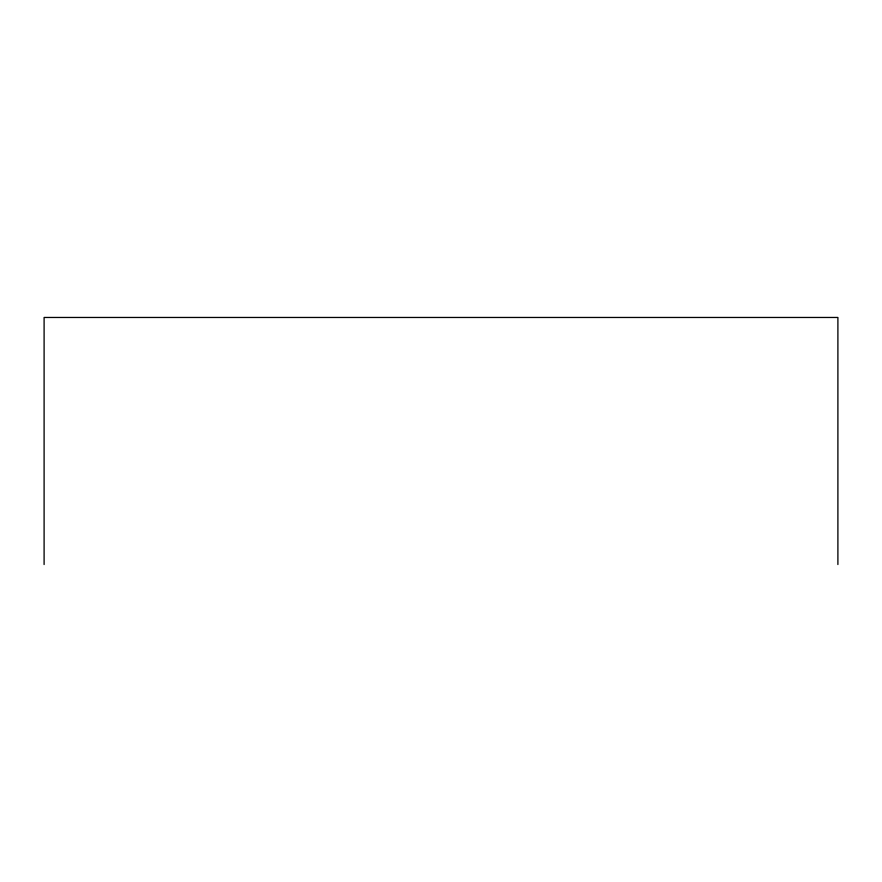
<?xml version="1.0" encoding="UTF-8"?>
<svg xmlns="http://www.w3.org/2000/svg" width="882" height="882" viewBox="0 0 882 882"><rect width="100%" height="100%" fill="white"/><g stroke="black" fill="none" stroke-linecap="round" stroke-linejoin="round"><path stroke-width="1.32" d="M837.9 564.535L837.9 317.465L44.1 317.465L44.1 564.535"/></g></svg>
